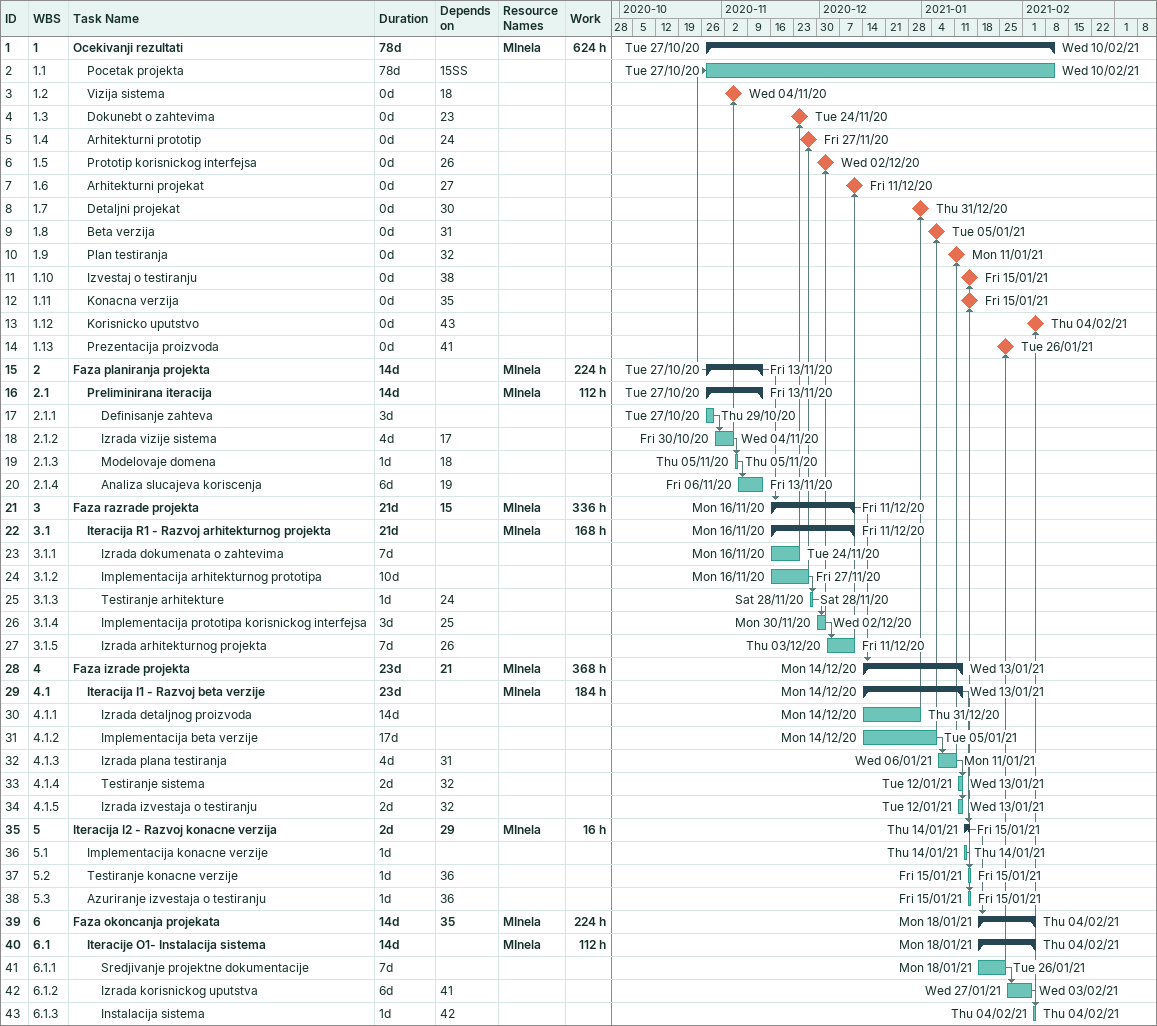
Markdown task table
| ID | WBS | Task | Duration | Start | Finish | Predecessors | Resources | Work (h) |
|---|---|---|---|---|---|---|---|---|
| 1 | 1 | **Ocekivanji rezultati** | 78d | 2020-10-27 | 2021-02-10 |  | MInela | 624 |
| 2 | 1.1 | Pocetak projekta | 78d | 2020-10-27 | 2021-02-10 | 15SS |  |  |
| 3 | 1.2 | Vizija sistema | 0d | 2020-11-04 | 2020-11-04 | 18 |  |  |
| 4 | 1.3 | Dokunebt o zahtevima | 0d | 2020-11-24 | 2020-11-24 | 23 |  |  |
| 5 | 1.4 | Arhitekturni prototip | 0d | 2020-11-27 | 2020-11-27 | 24 |  |  |
| 6 | 1.5 | Prototip korisnickog interfejsa | 0d | 2020-12-02 | 2020-12-02 | 26 |  |  |
| 7 | 1.6 | Arhitekturni projekat | 0d | 2020-12-11 | 2020-12-11 | 27 |  |  |
| 8 | 1.7 | Detaljni projekat | 0d | 2020-12-31 | 2020-12-31 | 30 |  |  |
| 9 | 1.8 | Beta verzija | 0d | 2021-01-05 | 2021-01-05 | 31 |  |  |
| 10 | 1.9 | Plan testiranja | 0d | 2021-01-11 | 2021-01-11 | 32 |  |  |
| 11 | 1.10 | Izvestaj o testiranju | 0d | 2021-01-15 | 2021-01-15 | 38 |  |  |
| 12 | 1.11 | Konacna verzija | 0d | 2021-01-15 | 2021-01-15 | 35 |  |  |
| 13 | 1.12 | Korisnicko uputstvo | 0d | 2021-02-04 | 2021-02-04 | 43 |  |  |
| 14 | 1.13 | Prezentacija proizvoda | 0d | 2021-01-26 | 2021-01-26 | 41 |  |  |
| 15 | 2 | **Faza planiranja projekta** | 14d | 2020-10-27 | 2020-11-13 |  | MInela | 224 |
| 16 | 2.1 | **Preliminirana iteracija** | 14d | 2020-10-27 | 2020-11-13 |  | MInela | 112 |
| 17 | 2.1.1 | Definisanje zahteva | 3d | 2020-10-27 | 2020-10-29 |  |  |  |
| 18 | 2.1.2 | Izrada vizije sistema | 4d | 2020-10-30 | 2020-11-04 | 17 |  |  |
| 19 | 2.1.3 | Modelovaje domena | 1d | 2020-11-05 | 2020-11-05 | 18 |  |  |
| 20 | 2.1.4 | Analiza slucajeva koriscenja | 6d | 2020-11-06 | 2020-11-13 | 19 |  |  |
| 21 | 3 | **Faza razrade projekta** | 21d | 2020-11-16 | 2020-12-11 | 15 | MInela | 336 |
| 22 | 3.1 | **Iteracija R1 - Razvoj arhitekturnog projekta** | 21d | 2020-11-16 | 2020-12-11 |  | MInela | 168 |
| 23 | 3.1.1 | Izrada dokumenata o zahtevima | 7d | 2020-11-16 | 2020-11-24 |  |  |  |
| 24 | 3.1.2 | Implementacija arhitekturnog prototipa | 10d | 2020-11-16 | 2020-11-27 |  |  |  |
| 25 | 3.1.3 | Testiranje arhitekture | 1d | 2020-11-28 | 2020-11-28 | 24 |  |  |
| 26 | 3.1.4 | Implementacija prototipa korisnickog interfejsa | 3d | 2020-11-30 | 2020-12-02 | 25 |  |  |
| 27 | 3.1.5 | Izrada arhitekturnog projekta | 7d | 2020-12-03 | 2020-12-11 | 26 |  |  |
| 28 | 4 | **Faza izrade projekta** | 23d | 2020-12-14 | 2021-01-13 | 21 | MInela | 368 |
| 29 | 4.1 | **Iteracija I1 - Razvoj beta verzije** | 23d | 2020-12-14 | 2021-01-13 |  | MInela | 184 |
| 30 | 4.1.1 | Izrada detaljnog proizvoda | 14d | 2020-12-14 | 2020-12-31 |  |  |  |
| 31 | 4.1.2 | Implementacija beta verzije | 17d | 2020-12-14 | 2021-01-05 |  |  |  |
| 32 | 4.1.3 | Izrada plana testiranja | 4d | 2021-01-06 | 2021-01-11 | 31 |  |  |
| 33 | 4.1.4 | Testiranje sistema | 2d | 2021-01-12 | 2021-01-13 | 32 |  |  |
| 34 | 4.1.5 | Izrada izvestaja o testiranju | 2d | 2021-01-12 | 2021-01-13 | 32 |  |  |
| 35 | 5 | **Iteracija I2 - Razvoj konacne verzija** | 2d | 2021-01-14 | 2021-01-15 | 29 | MInela | 16 |
| 36 | 5.1 | Implementacija konacne verzije | 1d | 2021-01-14 | 2021-01-14 |  |  |  |
| 37 | 5.2 | Testiranje konacne verzije | 1d | 2021-01-15 | 2021-01-15 | 36 |  |  |
| 38 | 5.3 | Azuriranje izvestaja o testiranju | 1d | 2021-01-15 | 2021-01-15 | 36 |  |  |
| 39 | 6 | **Faza okoncanja projekata** | 14d | 2021-01-18 | 2021-02-04 | 35 | MInela | 224 |
| 40 | 6.1 | **Iteracije O1- Instalacija sistema** | 14d | 2021-01-18 | 2021-02-04 |  | MInela | 112 |
| 41 | 6.1.1 | Sredjivanje projektne dokumentacije | 7d | 2021-01-18 | 2021-01-26 |  |  |  |
| 42 | 6.1.2 | Izrada korisnickog uputstva | 6d | 2021-01-27 | 2021-02-03 | 41 |  |  |
| 43 | 6.1.3 | Instalacija sistema | 1d | 2021-02-04 | 2021-02-04 | 42 |  |  |
